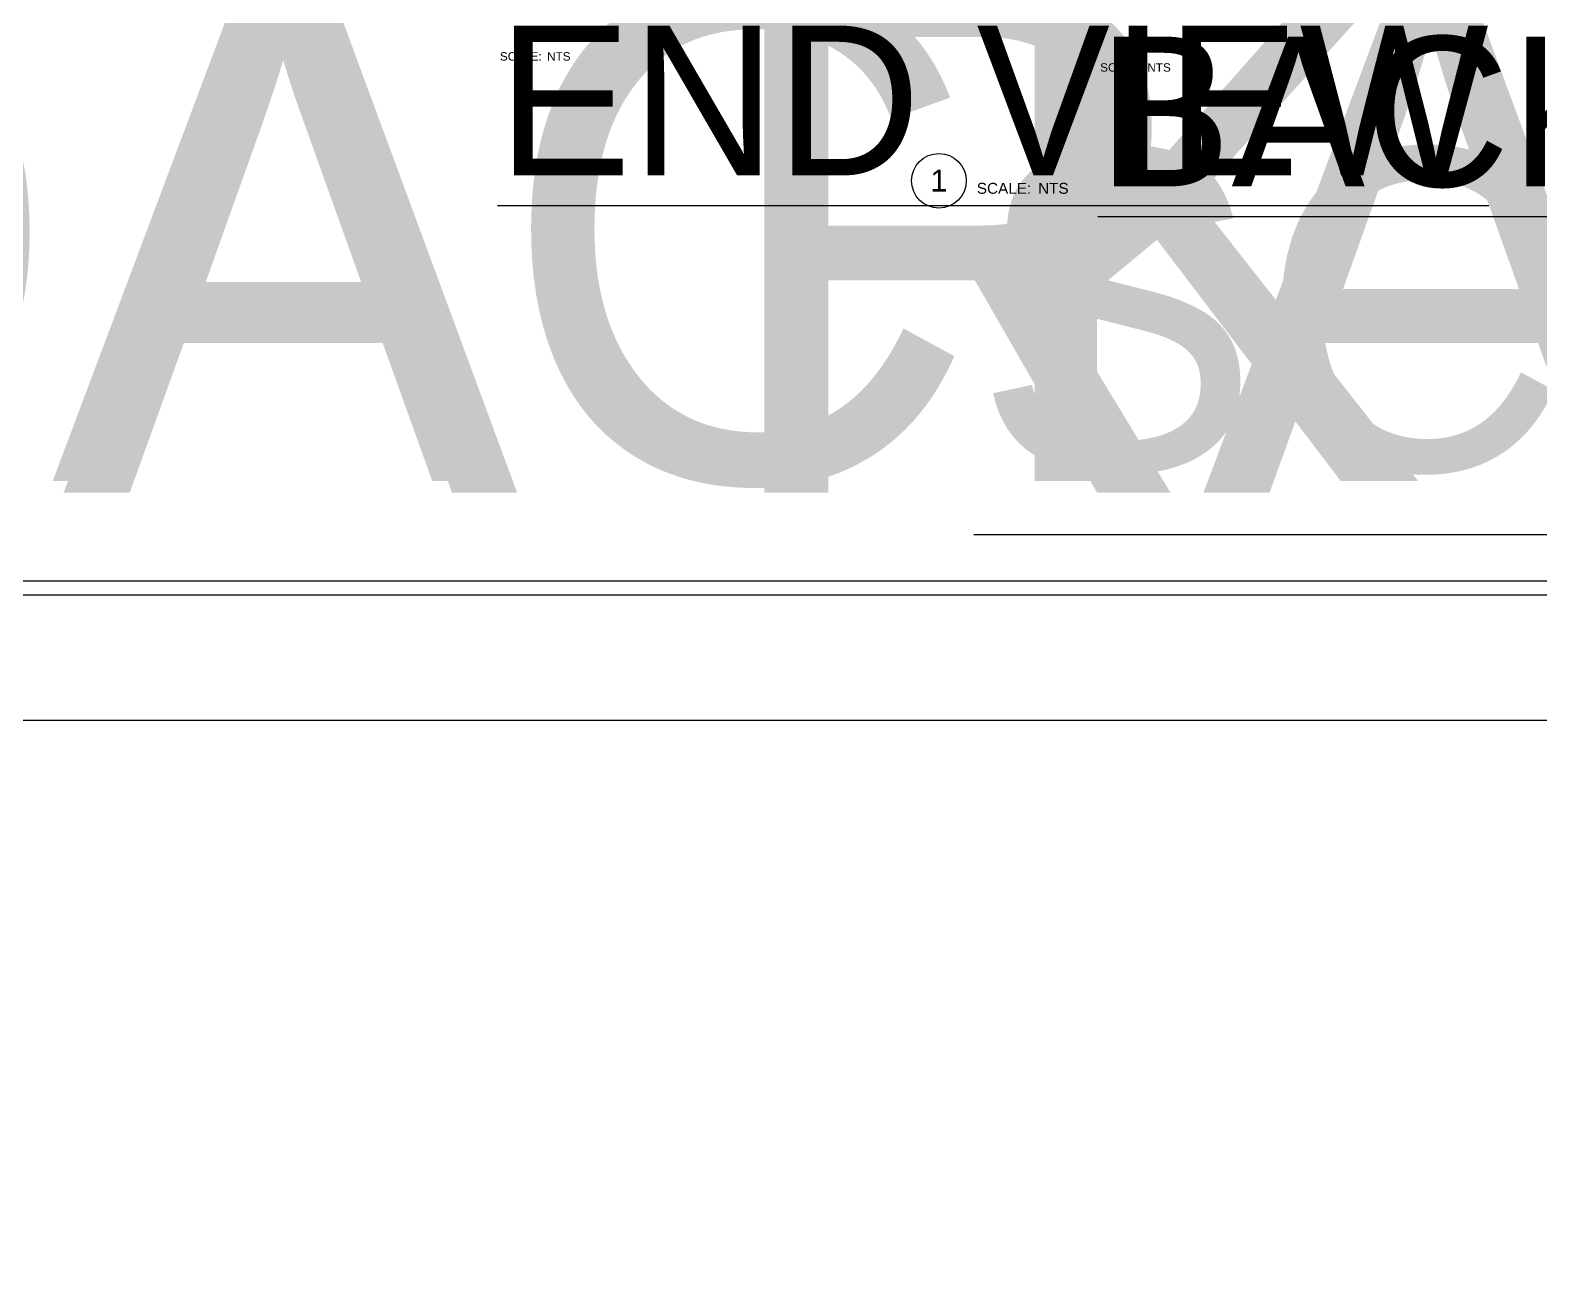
# Model space of a CAD drawing. Header units: feet. Extents: x -18 to 2540, y -48 to 1440.
# Drawn here: x 2055.69 to 2086.91, y 1349.82 to 1375.32 of the extents above; entities that cross this region are included whole.
import ezdxf
from ezdxf import colors
from ezdxf.entities.mleader import LeaderData, LeaderLine
from ezdxf.enums import TextEntityAlignment as Align
from ezdxf.math import Vec2, Vec3

# ---------------------------------------------------------------- set-up
doc = ezdxf.new("R2018")
doc.units = ezdxf.units.FT
doc.header["$MEASUREMENT"] = 0
doc.layers.add('G-ANNO-TEXT', color=1, linetype='Continuous')
doc.layers.add('G-NPLT', color=67, linetype='Continuous', plot=False)
doc.styles.add('NEI-A', font='arial.ttf')

# ---------------------------------------------------------------- blocks, each defined once
blk = doc.blocks.new('Equipment Callout Arrowhead .75')
at = {"color": 0}
blk.add_ellipse((-0.25, 0), major_axis=(0.743, 0), ratio=0.350959, start_param=-0.80282, end_param=3.944413, dxfattribs=at)
blk = doc.blocks.new('TITLE NAME')
at = {"lineweight": 30, "flags": 104}
blk.add_attdef('TITLE_NAME', text='', height=0.2, dxfattribs=at).set_placement((-0.029, 0.213), align=Align.BOTTOM_LEFT)
at = {"style": 'NEI-A'}
for tag, p in [('SCALE:', (0, 0)), ('1"_=_', (0.561, 0.002))]:
    blk.add_attdef(tag, text='', height=0.1, dxfattribs=at).set_placement(p, align=Align.BOTTOM_LEFT)
blk = doc.blocks.new('DETAIL_TITLE')
blk.add_circle((0.592, -0.513), 0.25)
at = {"style": 'NEI-A', "flags": 8}
blk.add_attdef('#', text='', height=0.25, dxfattribs=at).set_placement((0.592, -0.511), align=Align.MIDDLE_CENTER)
at = {"lineweight": 30, "flags": 104}
blk.add_attdef('DETAIL_TITLE', text='', height=0.25, dxfattribs=at).set_placement((0.91, -0.525), align=Align.BOTTOM_LEFT)
at = {"style": 'NEI-A'}
for tag, p in [('SCALE:', (0.939, -0.738)), ('1"_=_', (1.547, -0.738))]:
    blk.add_attdef(tag, text='', height=0.109, dxfattribs=at).set_placement(p, align=Align.BOTTOM_LEFT)

msp = doc.modelspace()

# ---------------------------------------------------------------- linework, layer by layer
at = {"layer": 'G-NPLT'}
msp.add_lwpolyline([(2247.250371, 1361.042716), (1987.982256, 1361.042716), (1987.982256, 1407.063072)], dxfattribs=at)

# ---------------------------------------------------------------- block references
at = {"layer": 'G-ANNO-TEXT'}
ref = msp.add_blockref('DETAIL_TITLE', (2015.001704, 1376.842178), dxfattribs=dict(at, xscale=2.26283738676726, yscale=2.26283738676726, zscale=2.26283738676726))
lines = msp.add_mtext('{\\LSCADA RACK DETAIL (SIDE VIEW)}', dxfattribs={"layer": '0', "insert": (2017.060652, 1376.332726), "char_height": 10.57518883, "attachment_point": 1})
ref.add_attrib('DETAIL_TITLE', '', (2017.060652, 1376.332726)).embed_mtext(lines)
ref = msp.add_blockref('DETAIL_TITLE', (1992.628943, 1376.842178), dxfattribs=dict(at, xscale=2.26283738676726, yscale=2.26283738676726, zscale=2.26283738676726))
lines = msp.add_mtext('{\\LSCADA RACK ELEVATION DETAIL}', dxfattribs={"layer": '0', "insert": (1994.687891, 1376.332726), "char_height": 10.33535964, "attachment_point": 1})
ref.add_attrib('DETAIL_TITLE', '', (1994.687891, 1376.332726)).embed_mtext(lines)
ref = msp.add_blockref('TITLE NAME', (2065.399814, 1374.527358), dxfattribs=dict(at, xscale=1.738563607843373, yscale=1.738563607843373, zscale=1.738563607843373))
lines = msp.add_mtext('{\\LEND VIEW}', dxfattribs={"layer": '0', "insert": (2065.349826, 1375.418862), "char_height": 3.1001843, "attachment_point": 1})
ref.add_attrib('TITLE_NAME', '', (2065.349826, 1375.418862)).embed_mtext(lines)
ref.add_attrib('SCALE:', 'SCALE:', dxfattribs={"layer": '0', "height": 0.1738564, "style": 'NEI-A'}).set_placement((2065.399814, 1374.640551), align=Align.BOTTOM_LEFT)
ref.add_attrib('1"_=_', 'NTS', dxfattribs={"layer": '0', "height": 0.1738564, "style": 'NEI-A'}).set_placement((2066.375831, 1374.640551), align=Align.BOTTOM_LEFT)
ref = msp.add_blockref('TITLE NAME', (2077.813217, 1374.298778), dxfattribs=dict(at, xscale=1.738563607843373, yscale=1.738563607843373, zscale=1.738563607843373))
lines = msp.add_mtext('{\\LBACK VIEW}', dxfattribs={"layer": '0', "insert": (2077.763229, 1375.190281), "char_height": 3.1001843, "attachment_point": 1})
ref.add_attrib('TITLE_NAME', '', (2077.763229, 1375.190281)).embed_mtext(lines)
ref.add_attrib('SCALE:', 'SCALE:', dxfattribs={"layer": '0', "height": 0.1738564, "style": 'NEI-A'}).set_placement((2077.813217, 1374.411971), align=Align.BOTTOM_LEFT)
ref.add_attrib('1"_=_', 'NTS', dxfattribs={"layer": '0', "height": 0.1738564, "style": 'NEI-A'}).set_placement((2078.789234, 1374.411971), align=Align.BOTTOM_LEFT)
ref = msp.add_blockref('DETAIL_TITLE', (2073.139502, 1373.367317), dxfattribs=dict(at, xscale=2.26283738676726, yscale=2.26283738676726, zscale=2.26283738676726))
ref.add_attrib('#', '1', dxfattribs={"layer": '0', "height": 0.452567, "style": 'NEI-A'}).set_placement((2074.479554, 1372.211233), align=Align.MIDDLE_CENTER)
lines = msp.add_mtext('{\\LSCADA RACK DETAIL}', dxfattribs={"layer": '0', "insert": (2075.19845, 1372.857865), "char_height": 6.63896234, "attachment_point": 1})
ref.add_attrib('DETAIL_TITLE', '', (2075.19845, 1372.857865)).embed_mtext(lines)
ref.add_attrib('SCALE:', 'SCALE:', dxfattribs={"layer": '0', "height": 0.2262837, "style": 'NEI-A'}).set_placement((2075.263513, 1372.164258), align=Align.TOP_LEFT)
ref.add_attrib('1"_=_', 'NTS', dxfattribs={"layer": '0', "height": 0.2262837, "style": 'NEI-A'}).set_placement((2076.530081, 1372.164258), align=Align.TOP_LEFT)

# ---------------------------------------------------------------- next in the draw order: leaders
ml = msp.add_multileader_mtext('Standard', dxfattribs=at)
ml.set_content('\\A1;6 MOTOR CONTROL CABLE CONDUITS (TYP.)', color=256, style='NEI-A')
ml.set_leader_properties()
ml.set_arrow_properties(name='Equipment Callout Arrowhead .75')
ml.build(insert=Vec2(0, 0))
ml.multileader.update_dxf_attribs({"dogleg_length": 0.0625, "arrow_head_size": 0.125})
ctx = ml.context
ctx.base_point, ctx.char_height, ctx.arrow_head_size, ctx.landing_gap_size, ctx.plane_origin = Vec3(2133.680839, 1383.790863), 0.1, 0.125, 0.09, Vec3(2077.345805, 1319.927864)
notes = []
notes.append((ctx, [(0, (0, 0, 0), (0, 0), (1, 0), 1, [])]))
ctx.mtext.insert, ctx.mtext.width, ctx.mtext.flow_direction = Vec3(2133.770839, 1383.855563), 2.21448175, 5
ctx.mtext.has_bg_fill, ctx.mtext.bg_color, ctx.mtext.bg_scale_factor, ctx.mtext.bg_transparency, ctx.mtext.use_window_bg_color = 1, -1027028792, 1.5, 0, 1
for ctx, leaders in notes:
    for number, flags, end, landing, length, lines in leaders:
        leader = LeaderData()
        leader.index, (leader.has_last_leader_line, leader.has_dogleg_vector, leader.attachment_direction) = number, flags
        leader.last_leader_point, leader.dogleg_vector, leader.dogleg_length = Vec3(end), Vec3(landing), length
        for number, points, colour, breaks in lines:
            line = LeaderLine()
            line.index, line.vertices, line.color, line.breaks = number, Vec3.list(points), colors.encode_raw_color(colour), breaks
            leader.lines.append(line)
        ctx.leaders.append(leader)

doc.saveas('drawing.dxf')
